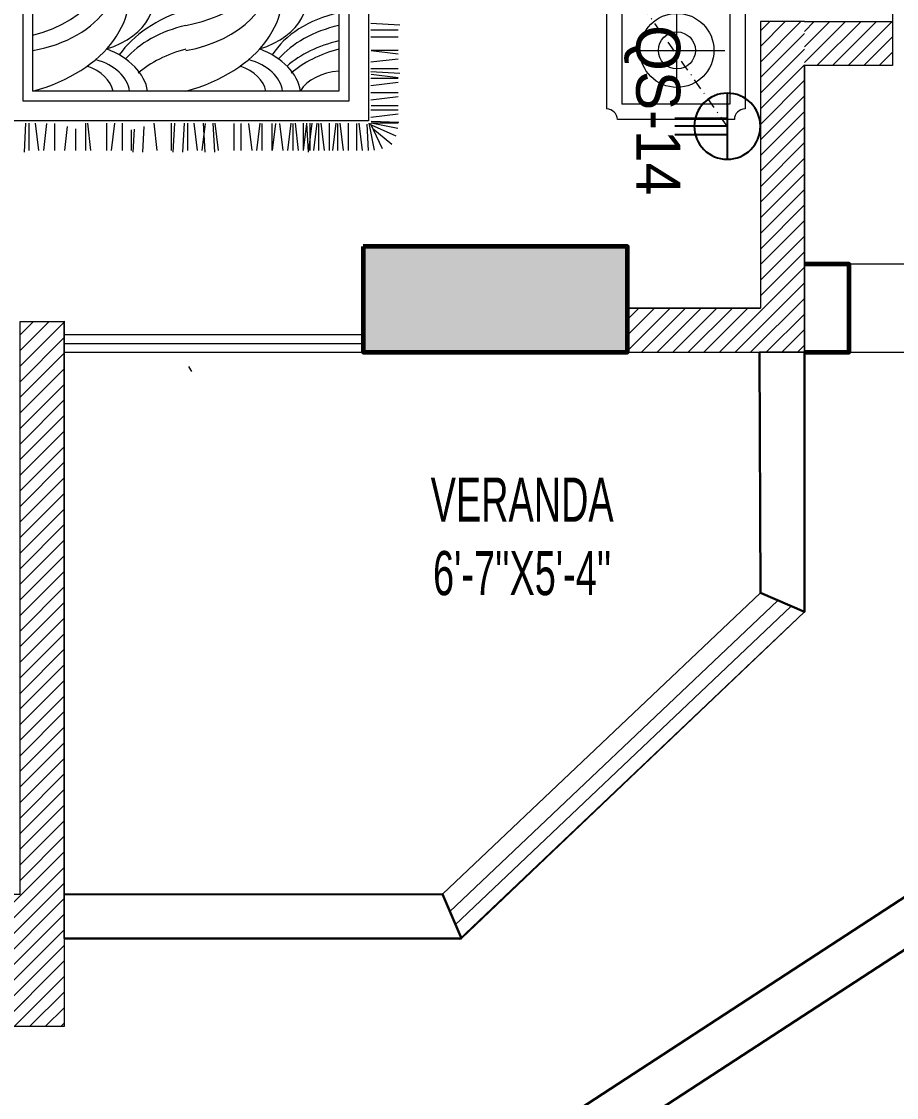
# Model space of a CAD drawing. Header units: inches. Extents: x 109699 to 44449955, y -10987 to 15824140.
# Drawn here: x 199422.9 to 199522.2, y -4277.1 to -4155 of the extents above; entities that cross this region are included whole.
import ezdxf

# ---------------------------------------------------------------- set-up
doc = ezdxf.new("R2010")
doc.units = ezdxf.units.IN
doc.header["$LTSCALE"] = 5
doc.header["$MEASUREMENT"] = 0
doc.linetypes.add('ACAD_ISO03W100', pattern=[30, 12, -18])
doc.linetypes.add('DASHDOT', pattern=[1, 0.5, -0.25, 0, -0.25])
doc.layers.get('0').update_dxf_attribs({"color": 123})
for name, color, linetype, lineweight in [('@NORMAL', 7, 'Continuous', 5), ('cloumn', 253, 'Continuous', 60), ('dotted', 8, 'ACAD_ISO03W100', 5), ('E-QS-Socket-15A', 1, 'Continuous', 9), ('glass', 140, 'Continuous', 18), ('ha', 252, 'Continuous', 5), ('Low Height wall --- 2', 252, 'Continuous', 30), ('Low Height wall--1', 252, 'Continuous', 9), ('SB', 1, 'DASHDOT', 20), ('WALL-1', 8, 'Continuous', 9)]:
    doc.layers.add(name, color=color, linetype=linetype, lineweight=lineweight)
doc.layers.add('FURNITUR', color=7, linetype='Continuous', lineweight=5, true_color=0xe8e8e8)
doc.layers.add('T', color=8, linetype='Continuous')
doc.styles.get("Standard").update_dxf_attribs({"font": 'times.ttf'})
doc.styles.add('style2', font='ARIALN.TTF', dxfattribs={"width": 0.75, "height": 3})
pattern_1 = [(44.99999999999984, (181693.0688709047, 2542407.827854916), (-0.8838834764831834, 0.8838834764831853), [])]

# ---------------------------------------------------------------- blocks, each defined once
blk = doc.blocks.new('coloumn-01')
at = {"layer": 'ha'}
h = blk.add_hatch(dxfattribs=at)
h.set_pattern_fill('AR-CONC', color=256, scale=0.5)
h.set_pattern_definition([(49.99999999999999, (0, 0), (3.586300913003767, -0.3137606749129755), [0.375, -4.125]), (355, (0, 0), (-0.693756668065, 3.760960668500059), [0.3, -3.3]), (100.45144446, (0.298858405, -0.02614672), (2.89254423363556, 3.447199954843147), [0.3187009599999999, -3.505710559999999]), (46.18420000000001, (0, 1), (5.336206653357862, -0.8275964039653827), [0.5625, -6.1875]), (96.63563549, (0.444683725, 0.931033465), (4.673309728371142, 4.870593003872752), [0.47805171, -5.258568799999999]), (351.1841639899999, (0, 1), (4.673309725273866, 4.870593001349951), [0.45, -4.950000005]), (21, (0.5, 0.75), (2.984535260592308, -2.013094453326694), [0.375, -4.125]), (326.0000000000001, (0.5, 0.75), (1.216576659607909, 3.625750225234265), [0.3, -3.3]), (71.45144474, (0.74871127, 0.58224213), (4.201111883649856, 1.612655764031769), [0.31870095, -3.50571056]), (37.50000000000001, (0, 0), (0.06079927658645334, 1.664469269156557), [0, -3.26, 0, -3.35, 0, -3.3125]), (7.499999999999999, (0, 0), (1.315347687210743, 1.972058559411801), [0, -1.91, 0, -3.185, 0, -1.2625]), (327.5, (-1.115, 0), (2.669112180862045, -0.1127743586718988), [0, -1.25, 0, -3.9, 0, -5.175]), (317.5, (-1.615, 0), (2.915930846711931, 0.5005249116615886), [0, -1.625, 0, -2.59, 0, -3.675])])
h.paths.add_polyline_path([(32128.44739975178, -2546319.049243456), (32092.44739975178, -2546319.049243456), (32092.44739975178, -2546331.049243456), (32128.44739975178, -2546331.049243456)])
h.paths.add_polyline_path([(32128.44739975189, -2546617.132962178), (32098.44739975189, -2546617.132962178), (32098.44739975189, -2546629.132962178), (32128.44739975189, -2546629.132962178)])
h.paths.add_polyline_path([(31978.51966727065, -2546605.132962178), (31966.51966727065, -2546605.132962178), (31966.51966727065, -2546635.132962178), (31978.51966727065, -2546635.132962178)])
h.paths.add_polyline_path([(31821.20333333506, -2546605.132962178), (31809.20333333506, -2546605.132962178), (31809.20333333506, -2546635.132962178), (31821.20333333506, -2546635.132962178)])
h.paths.add_polyline_path([(31689.20328743063, -2546611.133238418), (31677.20328743063, -2546611.133238418), (31677.20328743063, -2546635.133238418), (31689.20328743063, -2546635.133238418)])
h.paths.add_polyline_path([(31417.20347832461, -2546611.132962178), (31405.20347832461, -2546611.132962178), (31405.20347832461, -2546635.132962178), (31417.20347832461, -2546635.132962178)])
h.paths.add_polyline_path([(31435.20347912709, -2546415.348983645), (31405.20347912709, -2546415.348983645), (31405.20347912709, -2546427.348983645), (31435.20347912709, -2546427.348983645)])
h.paths.add_polyline_path([(31633.74647668525, -2546415.348983645), (31603.74647668525, -2546415.348983645), (31603.74647668525, -2546427.348983645), (31633.74647668525, -2546427.348983645)])
h.paths.add_polyline_path([(31821.20245073218, -2546319.049243455), (31809.20245073218, -2546319.049243455), (31809.20245073218, -2546349.049243455), (31821.20245073218, -2546349.049243455)])
h.paths.add_polyline_path([(31996.51966727068, -2546319.049243455), (31966.51966727068, -2546319.049243455), (31966.51966727068, -2546331.049243455), (31996.51966727068, -2546331.049243455)])
h.paths.add_polyline_path([(31581.74648750067, -2546291.049243452), (31541.74648750067, -2546291.049243452), (31541.74648750067, -2546301.049243452), (31581.74648750067, -2546301.049243452)])
h.paths.add_polyline_path([(31485.74647668505, -2546261.049243452), (31475.74647668505, -2546261.049243452), (31475.74647668505, -2546301.049243452), (31485.74647668505, -2546301.049243452)])
h.paths.add_polyline_path([(31581.74648750064, -2546206.049278549), (31521.74648750064, -2546206.049278549), (31521.74648750064, -2546216.049243455), (31581.74648750064, -2546216.049243455)])
h.paths.add_polyline_path([(31435.20347595899, -2546206.049243455), (31405.20347595899, -2546206.049243455), (31405.20347595899, -2546218.049243455), (31435.20347595899, -2546218.049243455)])
h.paths.add_polyline_path([(31435.20347912709, -2546094.049243455), (31405.20347912709, -2546094.049243455), (31405.20347912709, -2546106.049243455), (31435.20347912709, -2546106.049243455)])
h.paths.add_polyline_path([(31583.74647668522, -2546094.049243455), (31547.74647668522, -2546094.049243455), (31547.74647668522, -2546106.049243455), (31583.74647668522, -2546106.049243455)])
h.paths.add_polyline_path([(31775.41359277777, -2546094.049243455), (31763.41359277777, -2546094.049243455), (31763.41359277777, -2546124.049243455), (31775.41359277777, -2546124.049243455)])
h.paths.add_polyline_path([(32059.80123907101, -2546094.049243455), (32047.80123907101, -2546094.049243455), (32047.80123907101, -2546124.049243455), (32059.80123907101, -2546124.049243455)])
h.paths.add_polyline_path([(32058.06771510976, -2545913.633020405), (32028.06771510976, -2545913.633020405), (32028.06771510976, -2545925.633020405), (32058.06771510976, -2545925.633020405)])
h.paths.add_polyline_path([(32048.06771510973, -2545722.712815279), (32036.06771510973, -2545722.712815279), (32036.06771510973, -2545746.712815279), (32048.06771510973, -2545746.712815279)])
h.paths.add_polyline_path([(31799.41359277774, -2545913.633020405), (31763.41359277774, -2545913.633020405), (31763.41359277774, -2545925.633020405), (31799.41359277774, -2545925.633020405)])
h.paths.add_polyline_path([(31591.53986684192, -2545945.049243456), (31561.31223659915, -2545945.049243456), (31561.31223659915, -2545957.049243456), (31591.53986684192, -2545957.049243456)])
h.paths.add_polyline_path([(31435.20347912709, -2545945.049243456), (31405.20347912709, -2545945.049243456), (31405.20347912709, -2545957.049243456), (31435.20347912709, -2545957.049243456)])
h.paths.add_polyline_path([(31429.2035252499, -2545715.383477275), (31405.2035252499, -2545715.383477275), (31405.2035252499, -2545727.383477275), (31429.2035252499, -2545727.383477275)])
h.paths.add_polyline_path([(31605.53986684192, -2545715.383237123), (31581.53986684192, -2545715.383237123), (31581.53986684192, -2545727.383237123), (31605.53986684192, -2545727.383237123)])
h.paths.add_polyline_path([(31775.41359277774, -2545711.610186095), (31763.41359277774, -2545711.610186095), (31763.41359277774, -2545735.610186095), (31775.41359277774, -2545735.610186095)])
at = {"layer": 'cloumn', "elevation": -17.08928691961916}
blk.add_lwpolyline([(32098.44739975189, -2546617.132962178), (32098.44739975189, -2546629.132962178), (32128.44739975189, -2546629.132962178), (32128.44739975189, -2546617.132962178)], close=True, dxfattribs=at)
blk = doc.blocks.new('vfdcx')
at = {"layer": 'FURNITUR'}
for p, q in [((105034.9984445482, -19055.94256180972), (105464.9984445485, -19055.94256180972)), ((105049.9984445476, -19105.94256181263), (105449.9984445491, -19105.94256181263)), ((105449.9984445491, -19105.94256181263), (105449.9984445491, -19455.94256181117)), ((105499.998444552, -19090.94256181321), (105499.998444552, -19470.94256181059)), ((105275.1665351524, -19431.86293575614), (105275.1665351524, -19122.30207459412)), ((105426.4864470741, -19277.42746168711), (105126.3688160169, -19277.42746168711)), ((105049.9984445476, -19455.94256181117), (105449.9984445491, -19455.94256181117)), ((105034.9984445482, -19505.94256181408), (105464.9984445485, -19505.94256181408)), ((105186.9991361786, -20271.37584627928), (105192.2390458462, -20177.26770180308)), ((105207.9520049269, -20271.37584627928), (105207.9520049269, -20182.49543015701)), ((105231.6342149319, -20271.37584627928), (105231.6342149319, -20182.49543015701)), ((105274.4832711582, -20270.64900973493), (105274.4832711582, -20182.64900973883)), ((105276.0708305399, -20270.64900973493), (105286.5438799531, -20182.49543015701)), ((105312.7434282691, -20271.37584627928), (105302.2636089412, -20182.49543015701)), ((105333.6962970101, -20271.37584627928), (105333.6962970101, -20182.49543015701)), ((105344.176116338, -20271.37584627928), (105349.4160259983, -20177.26770180308)), ((105352.5482093723, -20270.64900973493), (105363.0212587854, -20182.49543015701)), ((105365.1222151715, -20271.37584627928), (105365.1222151715, -20182.49543015701)), ((105389.2208071015, -20271.37584627928), (105378.7409877736, -20182.49543015701)), ((105411.6571241579, -20271.37584627928), (105411.6571241579, -20182.49543015701)), ((105435.7557160951, -20271.37584627928), (105425.2758967672, -20182.49543015701)), ((105454.4992267369, -20270.64900973493), (105454.4992267369, -20182.64900973883)), ((105454.4992267369, -20270.64900973493), (105454.4992267369, -20182.64900973883)), ((105468.0972724568, -20271.37584627928), (105468.0972724568, -20182.49543015701)), ((105468.0972724568, -20271.37584627928), (105468.0972724568, -20182.49543015701)), ((105492.1958643867, -20271.37584627928), (105481.7160450661, -20182.49543015701)), ((105492.1958643867, -20271.37584627928), (105481.7160450661, -20182.49543015701)), ((105505.2172317123, -20269.73029042858), (105508.6560233289, -20180.30026361668)), ((105510.9227739999, -20270.64744447272), (105527.3710693331, -20184.19830578352)), ((105510.9393750285, -20270.64900973493), (105510.9393750285, -20182.64900973883)), ((105516.406202329, -20270.61411287433), (105553.0365137642, -20190.60023730127)), ((105529.1792126049, -20265.23142439111), (105579.267552745, -20202.77373785358)), ((105511.2033624795, -20273.6826379347), (105593.8515708953, -20234.8261914609)), ((105511.5189975735, -20278.00211159921), (105598.7129669342, -20260.56526694594)), ((105000.0060097704, -20279.06911062165), (105503.7866653042, -20279.06911062165)), ((105503.7866653042, -20279.06911062165), (105503.7866653042, -21464.56925796666)), ((105514.2558061602, -20284.68173832663), (105600.1713630871, -20279.5053371243)), ((105511.4799296465, -20309.91793488066), (105600.3603457688, -20299.43811556006)), ((105512.2067661909, -20317.45537559765), (105600.206766187, -20317.45537559765)), ((105000.0060097704, -20343.06911062014), (105439.7866653057, -20343.06911062014)), ((105439.7866653057, -20343.06911062014), (105439.7866653057, -21400.56925796818)), ((105511.4799296465, -20345.21042387643), (105600.3603457688, -20345.21042387643)), ((105511.4799296465, -20371.67020332855), (105600.3603457688, -20361.19038400067)), ((105000.0060097704, -20375.1023104429), (105407.7866653064, -20375.1471452648)), ((105407.7866653064, -20375.1471452648), (105407.7866653064, -21368.56925796893)), ((105511.4799296465, -20385.37733262785), (105600.3603457688, -20395.85715195573)), ((105512.2067661909, -20379.20764403827), (105600.206766187, -20379.20764403827)), ((105511.4799296465, -20406.91979543919), (105600.3603457688, -20406.91979543919)), ((105511.4799296465, -20433.37957488403), (105600.3603457688, -20422.89975556343)), ((105511.4799296465, -20447.0867041906), (105600.3603457688, -20457.56652351121)), ((105511.4799296465, -20462.86155544077), (105600.3603457688, -20473.34137476866)), ((105511.4799296465, -20469.84706374643), (105600.3603457688, -20469.84706374643)), ((105512.2067661909, -20440.91701560102), (105600.206766187, -20440.91701560102)), ((105511.4799296465, -20480.32688307432), (105605.5880741227, -20475.08697340674)), ((105511.4799296465, -20490.80670239493), (105600.3603457688, -20490.80670239493)), ((105512.2067661909, -20480.59388411786), (105600.3603457688, -20491.06693353098)), ((105511.4799296465, -20517.26648184705), (105600.3603457688, -20506.78666251917)), ((105511.4799296465, -20530.97361114634), (105600.3603457688, -20541.45343047423)), ((105512.2067661909, -20524.80392255676), (105600.206766187, -20524.80392255676)), ((105512.2067661909, -20567.64620887554), (105600.3603457688, -20557.17315946241)), ((105512.2067661909, -20581.39930270555), (105600.3603457688, -20591.87235211868)), ((105512.2067661909, -20592.91597826233), (105600.206766187, -20592.91597826233)), ((105511.4799296465, -20631.77902973404), (105600.3603457688, -20642.25884906192)), ((105512.2067661909, -20625.60934114446), (105600.206766187, -20625.60934114446)), ((105512.2067661909, -20668.45162746323), (105600.3603457688, -20657.97857805011)), ((105512.2067661909, -20693.72139685003), (105600.206766187, -20693.72139685003)), ((105512.2067661909, -20715.88647154714), (105600.206766187, -20715.88647154714)), ((105511.4799296465, -20777.82883866313), (105600.3603457688, -20767.34901934252)), ((105511.4799296465, -20784.59069717211), (105605.5880741227, -20779.35078750453)), ((105511.4799296465, -20816.023385241), (105605.5880741227, -20810.78347557342)), ((105512.2067661909, -20809.26829663951), (105600.3603457688, -20819.74134605991)), ((105511.4799296465, -20845.9408943687), (105600.3603457688, -20835.46107504809)), ((106318.1547879035, -20852.43812081018), (106301.0488324388, -20862.31424880781)), ((105511.4799296465, -20866.89376310971), (105600.3603457688, -20866.89376310971)), ((105511.4799296465, -20877.37358243759), (105605.5880741227, -20882.61349209789)), ((105511.4799296465, -20908.80627050648), (105605.5880741227, -20914.04618016678)), ((105511.4799296465, -20919.28608982709), (105600.3603457688, -20919.28608982709)), ((105511.4799296465, -20976.11335237308), (105600.3603457688, -20965.63353305247)), ((105521.8643668454, -21008.12424239267), (105605.5880741227, -21012.78595010228)), ((105530.7651919033, -21040.05252538774), (105605.5880741227, -21044.21863817117)), ((105532.6395395136, -21049.45854783147), (105600.3603457688, -21049.45854783147)), ((105511.4799296465, -21078.670927012), (105600.206766187, -21078.670927012)), ((105511.4799296465, -21103.85434488273), (105600.3603457688, -21114.41374581192)), ((105511.4799296465, -21129.84802882567), (105600.206766187, -21129.84802882567)), ((105511.4799296465, -21191.79039594166), (105600.3603457688, -21181.31057662105)), ((105511.4799296465, -21197.96008453124), (105600.206766187, -21197.96008453124)), ((105529.4228250318, -21230.65344742064), (105600.206766187, -21230.65344742064)), ((105522.4581835613, -21257.14113218566), (105600.3603457688, -21266.39626622056)), ((105512.2067661909, -21298.76550312621), (105600.206766187, -21298.76550312621)), ((105512.2067661909, -21324.03527251301), (105600.3603457688, -21334.50832192613)), ((105407.7866653064, -21368.56925796893), (103990.0352875088, -21368.56925796893)), ((105511.4799296465, -21360.7078702422), (105600.3603457688, -21350.22805091432)), ((105439.7866653057, -21400.56925796818), (103958.0352875095, -21400.56925796818)), ((105511.4799296465, -21381.66073898321), (105600.3603457688, -21381.66073898321)), ((105511.4799296465, -21392.14055830381), (105605.5880741227, -21397.38046797139))]:
    blk.add_line(p, q, dxfattribs=at)
for radius in [120, 60]:
    blk.add_circle((105275.1665351524, -19277.42746168711), radius, dxfattribs=at)
for centre, start, end in [((105499.998444552, -19055.94256180972), 180, 270), ((105499.998444552, -19505.94256181408), 90, 180)]:
    blk.add_arc(centre, 35, start, end, dxfattribs=at)
for centre, major_axis, ratio, start_param, end_param in [((105385.3873514276, -20258.29524730363), (-8.827104006525508e-13, 361.3976574049899), 0.6799999999999997, 1.900046217533454, 2.74266128999605), ((105426.634921187, -20258.29524730363), (-2.166652801601716e-12, 361.3976574049899), 0.6800000000000008, 1.900046217533447, 2.614746827633569), ((105477.0484863079, -20258.29524730363), (-2.086406401542394e-12, 361.3976574049899), 0.6799999999999997, 1.900046217533451, 2.479657992400679), ((105500.572454021, -20245.31341820113), (-1.203696000889842e-12, 361.3976574049899), 0.6800000000000008, 1.938265244419601, 2.479657992400682), ((105445.5431307546, -20358.51498818521), (-1.169169194722372e-12, -152.3947691464192), 0.6800000000000095, 4.821745447764023, 5.895885920000341), ((105106.4175222895, -20744.80282218575), (-3.875352846191412e-13, -266.3970268269605), 0.6800000000000002, 2.006169060567048, 3.565187430714035), ((105426.077951492, -20759.50036865253), (-6.126319446288306e-13, -261.4837153554466), 0.6799999999999995, 3.24464541870491, 4.2050176970958), ((105091.1480892723, -21059.43083111344), (-2.006413857825761e-12, 502.0047056919495), 0.679999999999999, 5.095326842947827, 6.553458216823683), ((105418.2445955343, -20737.4268868458), (-2.206350821904407e-14, -180.1681671026531), 0.6799999999999962, 3.22705751531851, 4.318473672527846), ((105035.8511875497, -20963.20841925773), (-1.374424344368523e-12, 364.1092332439424), 0.680000000000002, -1.317200031130772, 0.1452844141236594), ((104990.5354292682, -21002.21830557859), (7.32628948136217, 381.9339366757033), 0.5620500966887629, -1.211720100570487, -0.009990833597936925), ((105421.9374876451, -20769.22870950658), (-2.983011352931231e-12, -158.8888032169174), 0.6800000000000069, 3.272942323441747, 4.229533108275001), ((105385.3873514276, -20755.00630364842), (-59.94075280919282, 373.4833480472802), 0.6955171082249741, 1.775813344323821, 2.548611845554306), ((105426.634921187, -20755.00630364842), (-2.166652801601716e-12, 361.3976574049899), 0.6800000000000008, 1.900046217533447, 2.614746827633569), ((105500.572454021, -20742.02447454592), (-1.203696000889843e-12, 361.3976574049899), 0.6800000000000008, 1.938265244419601, 2.479657992400682), ((105106.4175222895, -21241.51387853055), (-3.875352846191412e-13, -266.3970268269605), 0.6800000000000002, 2.006169060567048, 3.565187430714035), ((105091.1480892723, -21556.14188746551), (-2.006413857825761e-12, 502.0047056919495), 0.679999999999999, 5.095326842947827, 6.553458216823662), ((105426.077951492, -21256.2114250046), (-6.126319446288306e-13, -261.4837153554466), 0.6799999999999995, 3.24464541870491, 4.2050176970958), ((105418.2445955343, -21234.1379431906), (-2.206350821904407e-14, -180.1681671026531), 0.6799999999999962, 3.22705751531851, 4.318473672527846), ((104990.5354292682, -21498.92936192338), (-8.67542763939958e-13, -370.284813146973), 0.6800000000000016, 1.930560599071375, 3.464283088159028), ((105035.8511875497, -21459.91947560252), (-1.374424344368523e-12, 364.1092332439424), 0.680000000000002, -1.317200031130772, 0.4764031100879325), ((105421.9374876451, -21265.93976585865), (-2.983011352931231e-12, -158.8888032169174), 0.6800000000000069, 3.272942323441747, 4.229533108275001)]:
    blk.add_ellipse(centre, major_axis=major_axis, ratio=ratio, start_param=start_param, end_param=end_param, dxfattribs=at)
blk = doc.blocks.new('A$C7D2A24B3')
at = {"lineweight": 25}
for p, q in [((9.859886922386067, 11.01563311865903), (9.859886922386067, 3.514223118658265)), ((9.859886922386067, 8.143706464579736), (15.8195753665932, 8.143706464579736)), ((9.859886922386067, 7.268951136147734), (15.8195753665932, 7.268951136147734)), ((9.859886922386067, 6.288951136148171), (15.8195753665932, 6.288951136148171))]:
    blk.add_line(p, q, dxfattribs=at)
blk.add_circle((9.85988692238243, 7.264928118658645), 3.750704999999999, dxfattribs=at)

msp = doc.modelspace()

# ---------------------------------------------------------------- hatches: boundary and pattern name
at = {"layer": '@NORMAL'}
h = msp.add_hatch(dxfattribs=at)
h.set_pattern_fill('ANSI31', scale=10, angle=-7.63333123551244e-14, style=0)
h.set_pattern_definition([(44.99999999999991, (-604.080573419662, -46603.01731711855), (-0.8838834764831833, 0.8838834764831855), [])])
h.paths.add_polyline_path([(199511.7354403279, -4154.987280255211), (199521.735440328, -4154.987280255211), (199521.735440328, -4159.987280255182), (199511.7354403279, -4159.987280255182)])
h.paths.add_polyline_path([(199511.735440328, -4094.987280255211), (199521.7354403279, -4094.987280255211), (199521.7354403279, -4089.987280254745), (199511.735440328, -4089.987280254745)])
h = msp.add_hatch(dxfattribs=at)
h.set_pattern_fill('ANSI31', scale=10, angle=-7.63333123551244e-14, style=0)
h.set_pattern_definition(pattern_1)
h.paths.add_polyline_path([(199177.419121693, -4198.50746001725), (199172.4191063923, -4198.507460016785), (199172.4191063923, -4224.006750022554), (199172.4191867227, -4224.00675002302), (199172.4192759837, -4259.007518244003), (199177.4192759838, -4259.007518244003), (199177.4192759838, -4254.007518244003), (199177.4192632325, -4254.007518244003)])
h.paths.add_polyline_path([(199172.4191063923, -4219.005439308965), (199160.4195173957, -4219.006590744042), (199160.4191867236, -4224.00675002302), (199172.4191063923, -4224.006750022554)])
h.paths.add_polyline_path([(199511.7354403279, -4154.987280255211), (199506.7354403279, -4154.987280255211), (199506.7354403279, -4187.50746001725), (199491.6631728092, -4187.50746001725), (199491.6631728092, -4192.507460016785), (199511.7354403279, -4192.507460016785)])
h = msp.add_hatch(dxfattribs=at)
h.set_pattern_fill('ANSI31', scale=10, angle=-7.63333123551244e-14, style=0)
h.set_pattern_definition(pattern_1)
h.paths.add_polyline_path([(199427.7356060954, -4269.007518244003), (199427.7354403275, -4189.007518244003), (199422.7354403302, -4189.007518244003), (199422.7354403279, -4254.007518244003), (199392.7355168356, -4254.007518244003), (199392.7355168356, -4269.007518244003)])
h.paths.add_polyline_path([(199338.735440328, -4254.007518244003), (199338.735440328, -4198.507460016785), (199333.7354403279, -4198.507460016785), (199333.7354403279, -4254.007518244003), (199303.7354403279, -4254.007518244003), (199303.7354403279, -4259.007518244003), (199338.7354668328, -4259.007518244003), (199338.7354668328, -4269.007518244003), (199368.7355168356, -4269.007518243974), (199368.7355168356, -4254.007518244003)])

# ---------------------------------------------------------------- linework, layer by layer
for p, q in [((199511.7354403279, -4159.987280255182, 0.2632158499592703), (199511.7354403279, -4192.507460016319, 0.2632158499592734)), ((199422.7354403279, -4189.007518244003, 0.1632158499592506), (199427.7354403275, -4189.007518244003, 0.1632158499592506)), ((199427.7354403275, -4194.0074017891, 0.3703769863972539), (199427.7354403275, -4189.007518244003, 0.2632158499572554)), ((199427.7356060947, -4259.007518244003, 0.1632141008865453), (199427.7354403278, -4194.007518244003, 0.2703767944035178)), ((199427.7354403279, -4259.007518244003, 0.3632158499592819), (199427.7354403279, -4194.007565306061, 0.3632158499592819)), ((199427.7354403279, -4259.007518244003, 0.06321584995924923), (199427.7356060947, -4259.007518244003, 0.06321584995924923))]:
    msp.add_line(p, q, dxfattribs=at)
at = {"layer": '@NORMAL', "color": 7}
for p, q in [((199491.6631728092, -4187.507460016785, -0.1214475790990228), (199506.7354403279, -4187.507460016785, 8.844909164808954)), ((199491.6631728092, -4192.507460016785, -0.1214475790990228), (199506.7354403279, -4192.507460016785, 8.844909164808954)), ((199506.7354403279, -4192.507460016319, 8.844909164822269), (199511.7354403279, -4192.507460016319, 0.2632158499634727))]:
    msp.add_line(p, q, dxfattribs=at)
at = {"layer": '@NORMAL', "color": 13}
for p, q in [((199511.7354403279, -4192.507460016785, 0.07855242090098002), (199511.7354403279, -4221.967042265953, 0.07855242090098002)), ((199471.4824801743, -4256.007518244003, -0.01893346806460627), (199508.7354403279, -4220.67759289083, 0.07616404944819877)), ((199472.080651574, -4257.507518244003, -0.02004142586597623), (199510.2354403279, -4221.322317578391, 0.0773582351745894)), ((199472.5620095929, -4259.118301602108, -0.02144757909902139), (199511.7354403279, -4221.967042266419, 0.07855242090098002)), ((199427.7356060947, -4259.007518244003, 0.06321584995924923), (199472.8159825399, -4259.007518244003, 0.06321584995924923))]:
    msp.add_line(p, q, dxfattribs=at)
at = {"layer": 'cloumn', "elevation": -0.1214475790990264}
msp.add_lwpolyline([(199511.8224356474, -4192.507460016319), (199516.8224356474, -4192.507460016319), (199516.8224356474, -4182.507460016319), (199511.8224356474, -4182.507460016319)], dxfattribs=at)
at = {"layer": 'dotted', "ltscale": 0.3, "elevation": -0.1214475790990264}
msp.add_lwpolyline([(199511.7354403254, -4192.507460016319), (199529.7354403254, -4192.507460016319), (199529.7354403254, -4182.507460016319), (199511.7354403254, -4182.507460016319)], dxfattribs=at)
at = {"layer": 'glass'}
for p, q in [((199427.7354403275, -4190.507460016319, 0.08410775712750151), (199461.6631728092, -4190.507460016319, 3.846565054395176)), ((199427.7354403275, -4191.507460016319, 0.08410775712750151), (199461.6631728092, -4191.507460016319, 3.846565054395176)), ((199427.7354403275, -4192.507460016319, 0.08410775712750151), (199473.6631728092, -4192.507460016785, -0.1214475790990228))]:
    msp.add_line(p, q, dxfattribs=at)
at = {"layer": 'Low Height wall --- 2'}
for p, q in [((199506.735440328, -4219.817959973849, 0.06321584995924923), (199511.7354403279, -4221.967042266419, 0.06321584995924923)), ((199447.2976960945, -4303.715924509595, 0.1857903163961048), (199534.3221710013, -4246.979694238426, 0.1857903163961048)), ((199448.7321193375, -4308.749511024476, 0.1857903163961048), (199537.979330985, -4250.564151600962, 0.1857903163961048)), ((199470.684918308, -4254.007518243974, 0.06321584995924923), (199472.8159825399, -4259.007518244003, 0.06321584995924923))]:
    msp.add_line(p, q, dxfattribs=at)
at = {"layer": 'Low Height wall --- 2', "elevation": 0.06321584995924923}
for points in [[(199506.6341361464, -4192.507460016785), (199506.735440328, -4219.817959973849), (199511.7354403279, -4221.967042266419), (199511.7354403254, -4192.507460016319)], [(199427.7354403275, -4254.011796664561), (199470.684918308, -4254.007518243974), (199472.8159825399, -4259.007518244003), (199427.7356060954, -4259.007798072676)]]:
    msp.add_lwpolyline(points, dxfattribs=at)
at = {"layer": 'Low Height wall--1'}
for points, elevation in [([(199511.7354403279, -4089.987280254745), (199521.7354403279, -4089.987280254745), (199521.735440328, -4159.987280255182), (199511.7354403279, -4159.987280255182)], 0.2632158499592663), ([(199427.7354403279, -4259.007518244003), (199472.8159825399, -4259.007518244003), (199511.7354403279, -4221.967042266419), (199511.8224356474, -4192.507460016319), (199506.6341361464, -4192.507460016785), (199506.735440328, -4219.817959973849), (199470.684918308, -4254.007518243974), (199427.7354403275, -4254.011796664561)], 0.06321584995924923)]:
    msp.add_lwpolyline(points, dxfattribs=dict(at, elevation=elevation))
at = {"layer": 'SB', "ltscale": 0.5}
msp.add_spline([(199502.9847353279, -4166.867919371018, -0.02144757909902495), (199411.1099895647, -4070.37084475112), (199248.4176687225, -3990.469826841244, -0.2286854745941795), (199212.8986875293, -3808.614921242366), (199061.2793413973, -3767.197737286692, 1.351851322454579)], degree=3, dxfattribs=at)
at = {"layer": 'WALL-1'}
for points, elevation in [([(199511.7354403279, -4154.987280255211), (199506.7354403279, -4154.987280255211), (199506.7354403279, -4187.507460016785), (199491.6631728092, -4187.507460016785)], -0.02144757909902495), ([(199511.7354403279, -4154.987280255211), (199521.735440328, -4154.987280255211), (199521.735440328, -4159.987280255182), (199511.7354403279, -4159.987280255182)], -0.2214475790991663), ([(199491.6631728092, -4192.507460016785), (199511.7354403279, -4192.507460016785), (199511.7354403279, -4159.987280255182)], -0.02144757909902495), ([(199392.7355168356, -4259.007518244003), (199392.7355168356, -4254.007518244003), (199422.7354403279, -4254.007518244003), (199422.7354403302, -4189.005376008832), (199427.7354403275, -4189.00109241533), (199427.7354403275, -4259.007518244003)], 0.06321584995924923), ([(199427.7354403279, -4259.007518244003), (199427.7356060954, -4259.007518244003), (199427.7356060954, -4269.007518244003), (199392.7355168356, -4269.007518244003), (199392.7355168356, -4259.007518244003)], 0.06321584995924923)]:
    msp.add_lwpolyline(points, dxfattribs=dict(at, elevation=elevation))

# ---------------------------------------------------------------- block references
at = {"layer": '@NORMAL'}
msp.add_blockref('coloumn-01', (167363.2157730598, 2542436.625502162, 16.96783934052013), dxfattribs=at)
at = {"layer": '@NORMAL', "xscale": 0.03494400001363829, "yscale": 0.03494400001363829, "zscale": 0.03494400001363829, "rotation": 270}
msp.add_blockref('vfdcx', (200170.9012844806, -479.5258937436429, -0.02144757909902495), dxfattribs=at)
at = {"layer": 'E-QS-Socket-15A', "xscale": -1, "rotation": 359.9999973020982}
msp.add_blockref('A$C7D2A24B3', (199512.8446219082, -4174.132847953952, -0.02144757909902495), dxfattribs=at)

# ---------------------------------------------------------------- texts
at = {"layer": 'E-QS-Socket-15A', "color": 1, "insert": (199491.2756646256, -4155.385933108031, -0.1804800903740487), "char_height": 5, "width": 24.08470202641911, "attachment_point": 7, "rotation": 270}
msp.add_mtext('{\\fCentury Gothic|b0|i0|c0|p34;\\C256;QS-14}', dxfattribs=at)
at = {"layer": 'T', "lineweight": 35, "insert": (199479.7093156782, -4220.136053538348, 0.0857903163960998), "char_height": 5, "width": 44.92537410357909, "attachment_point": 8, "style": 'style2'}
msp.add_mtext("\\pt20;VERANDA\\P6'-7''X5'-4''", dxfattribs=at)

doc.saveas('drawing.dxf')
